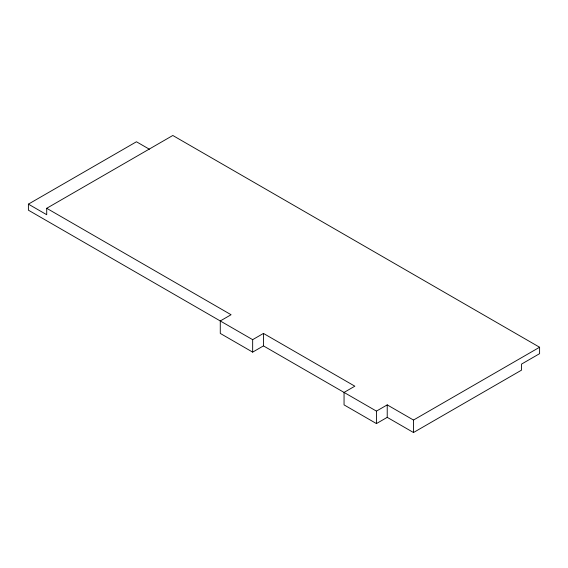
<?xml version="1.0" encoding="UTF-8"?>
<svg xmlns="http://www.w3.org/2000/svg" width="568" height="568" viewBox="0 0 568 568"><rect width="100%" height="100%" fill="white"/><g stroke="black" fill="none" stroke-linecap="round" stroke-linejoin="round"><path stroke-width="0.85" d="M28.4 204.139L46.711 214.711L46.711 208.293L172.814 135.482L539.6 347.247L539.6 353.665L521.538 364.095L521.538 370.137L413.497 432.518L387.227 417.352L376.435 423.586L344.052 404.885L344.052 392.424L354.844 386.19L263.453 333.423L252.661 339.657L28.4 210.181L28.4 204.139L136.448 141.766L149.412 149.249M46.711 208.293L231.069 314.729L220.277 320.963L220.277 333.423L252.661 352.124L263.453 345.891L376.435 411.118L387.227 404.885L413.497 420.05L539.6 347.247M413.497 420.05L413.497 432.518M387.227 404.885L387.227 417.352M376.435 411.118L376.435 423.586M263.453 333.423L263.453 345.891M252.661 339.657L252.661 352.124"/></g></svg>
